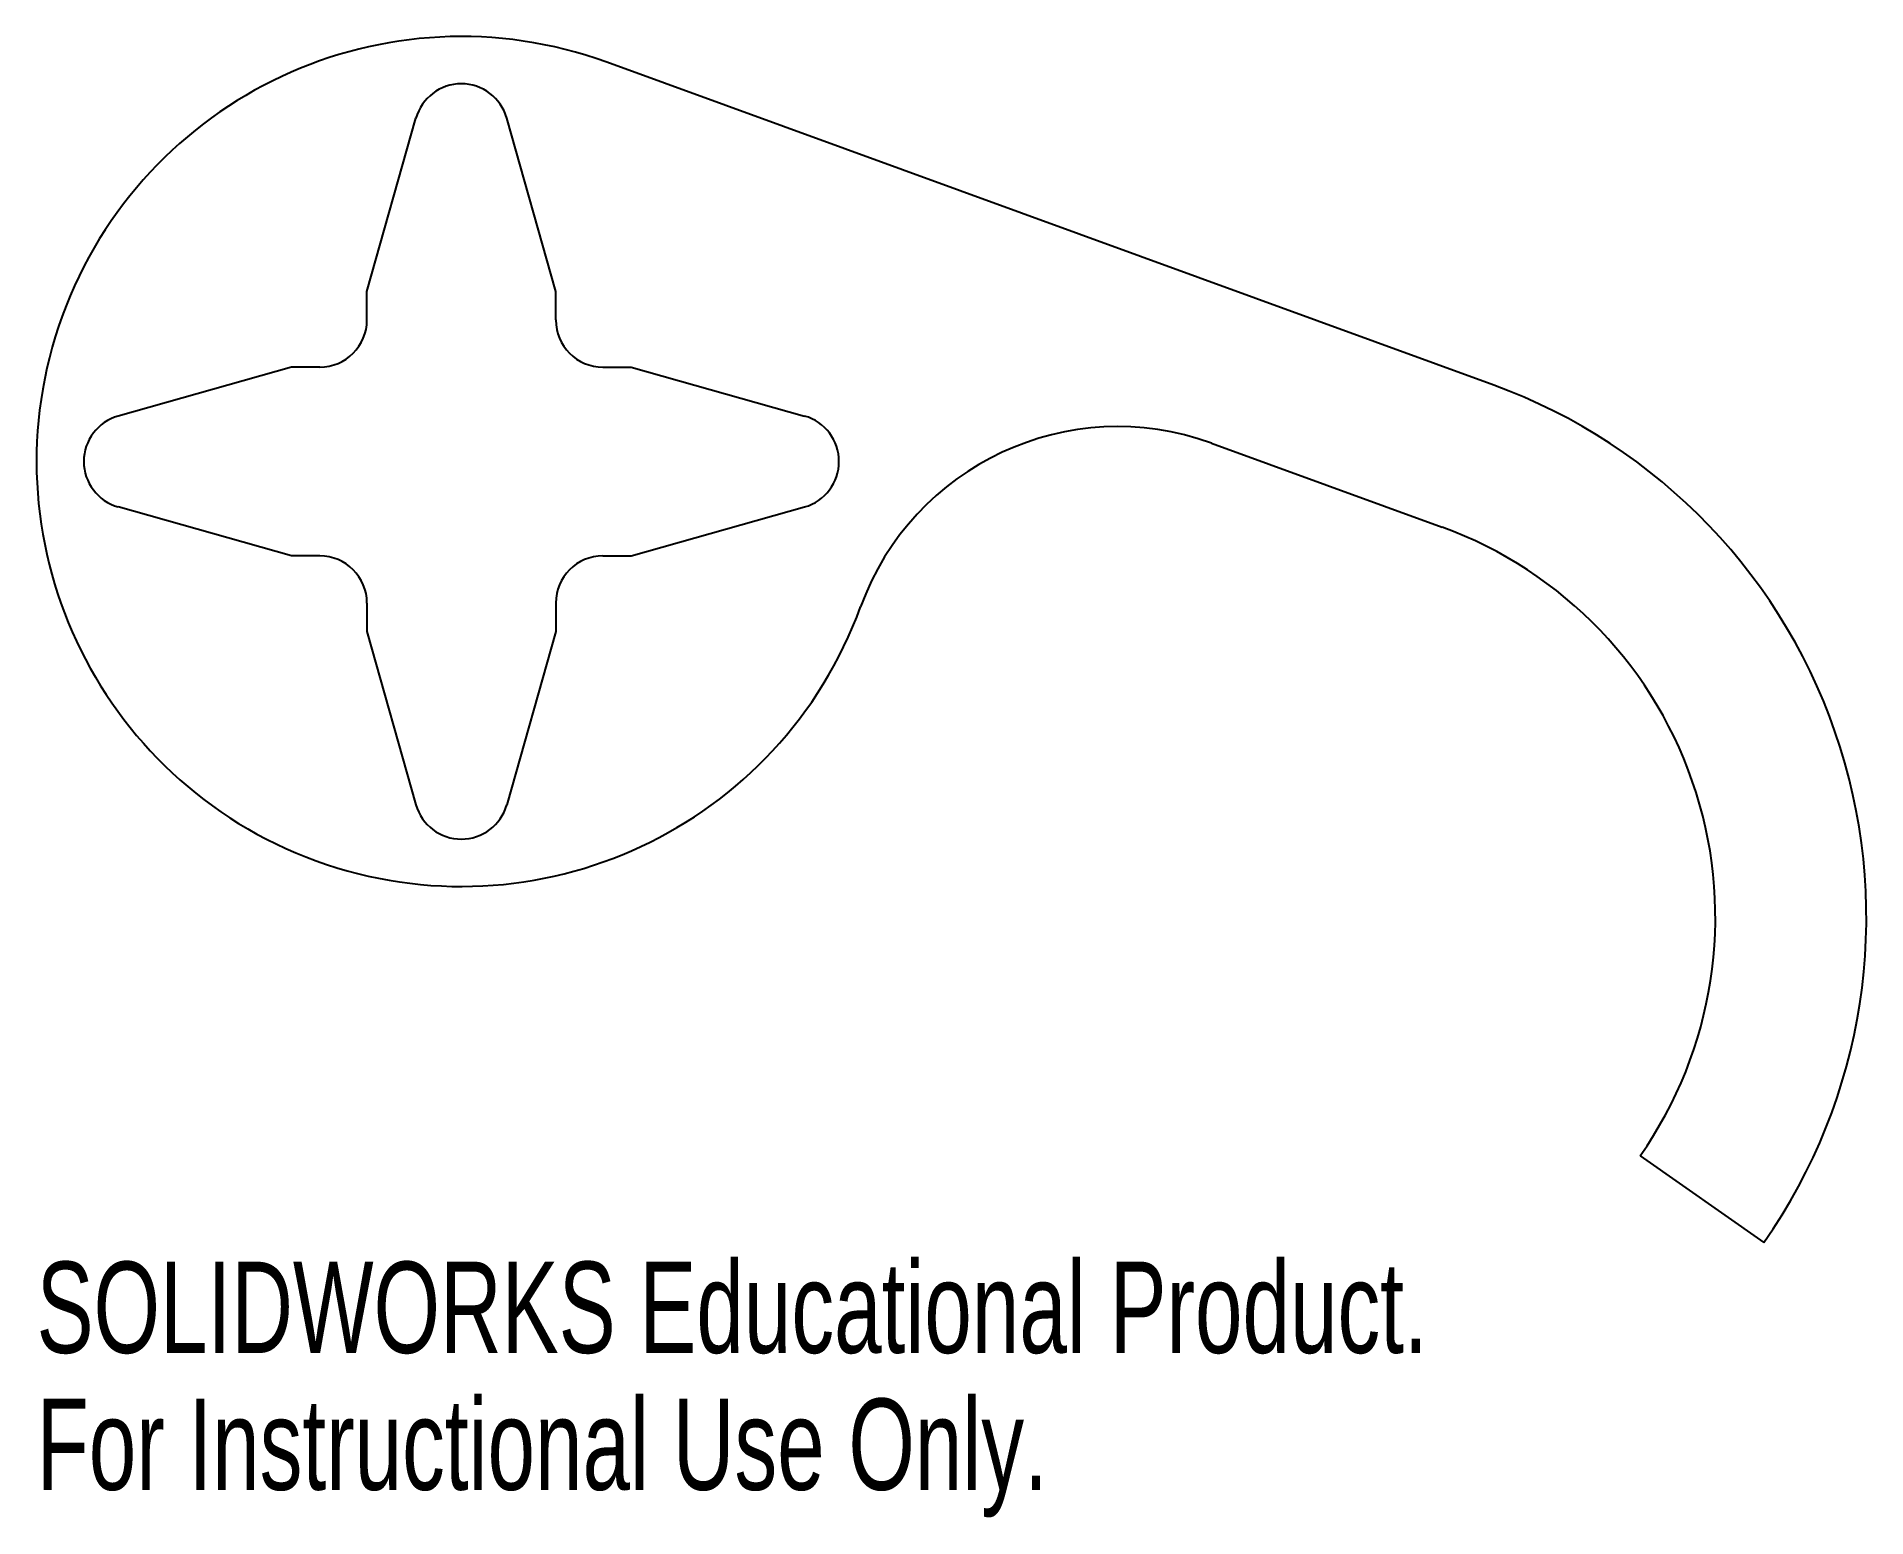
# Model space of a CAD drawing. Header units: millimetres. Extents: x -22.5 to 74.4, y -55.9 to 22.5.
import ezdxf

# ---------------------------------------------------------------- set-up
doc = ezdxf.new("R2010")
doc.units = ezdxf.units.MM
doc.styles.add('SLDTEXTSTYLE0', font='TXT', dxfattribs={"width": 0.7})

msp = doc.modelspace()

# ---------------------------------------------------------------- linework, layer by layer
at = {"color": 7, "linetype": 'Continuous', "lineweight": 25}
for p, q in [((54.68, 4.042), (7.695, 21.143)), ((-5, 9), (-2.406, 18.18)), ((5, 9), (2.406, 18.18)), ((-5, 7.5), (-5, 9)), ((5, 7.5), (5, 9)), ((-9, 5), (-18.18, 2.406)), ((-7.5, 5), (-9, 5)), ((7.5, 5), (9, 5)), ((9, 5), (18.18, 2.406)), ((39.728, 0.971), (51.944, -3.475)), ((-9, -5), (-18.18, -2.406)), ((9, -5), (18.18, -2.406)), ((-7.5, -5), (-9, -5)), ((7.5, -5), (9, -5)), ((-5, -7.5), (-5, -9)), ((5, -7.5), (5, -9)), ((-5, -9), (-2.406, -18.18)), ((5, -9), (2.406, -18.18)), ((62.441, -36.767), (68.994, -41.356))]:
    msp.add_line(p, q, dxfattribs=at)
for centre, radius, start, end in [((0, 0), 22.5, 70, 340), ((0, 17.5), 2.5, 15.78023, 164.21977), ((-7.5, 7.5), 2.5, 270, 0), ((7.5, 7.5), 2.5, 180, 270), ((44.419, -24.149), 30, 325, 70), ((-17.5, 0), 2.5, 105.78023, 254.21977), ((17.5, 0), 2.5, 285.78023, 74.21977), ((34.769, -12.655), 14.5, 70, 160), ((44.419, -24.149), 22, 325, 70), ((-7.5, -7.5), 2.5, 0, 90), ((7.5, -7.5), 2.5, 90, 180), ((0, -17.5), 2.5, 195.78023, 344.21977)]:
    msp.add_arc(centre, radius, start, end, dxfattribs=at)

# ---------------------------------------------------------------- texts
at = {"color": 7, "linetype": 'Continuous', "char_height": 4.83362, "attachment_point": 1, "style": 'SLDTEXTSTYLE0'}
for s, insert in [('SOLIDWORKS Educational Product.', (-22.5, -42.376)), ('For Instructional Use Only.', (-22.5, -49.626))]:
    msp.add_mtext(s, dxfattribs=dict(at, insert=insert))

doc.saveas('drawing.dxf')
